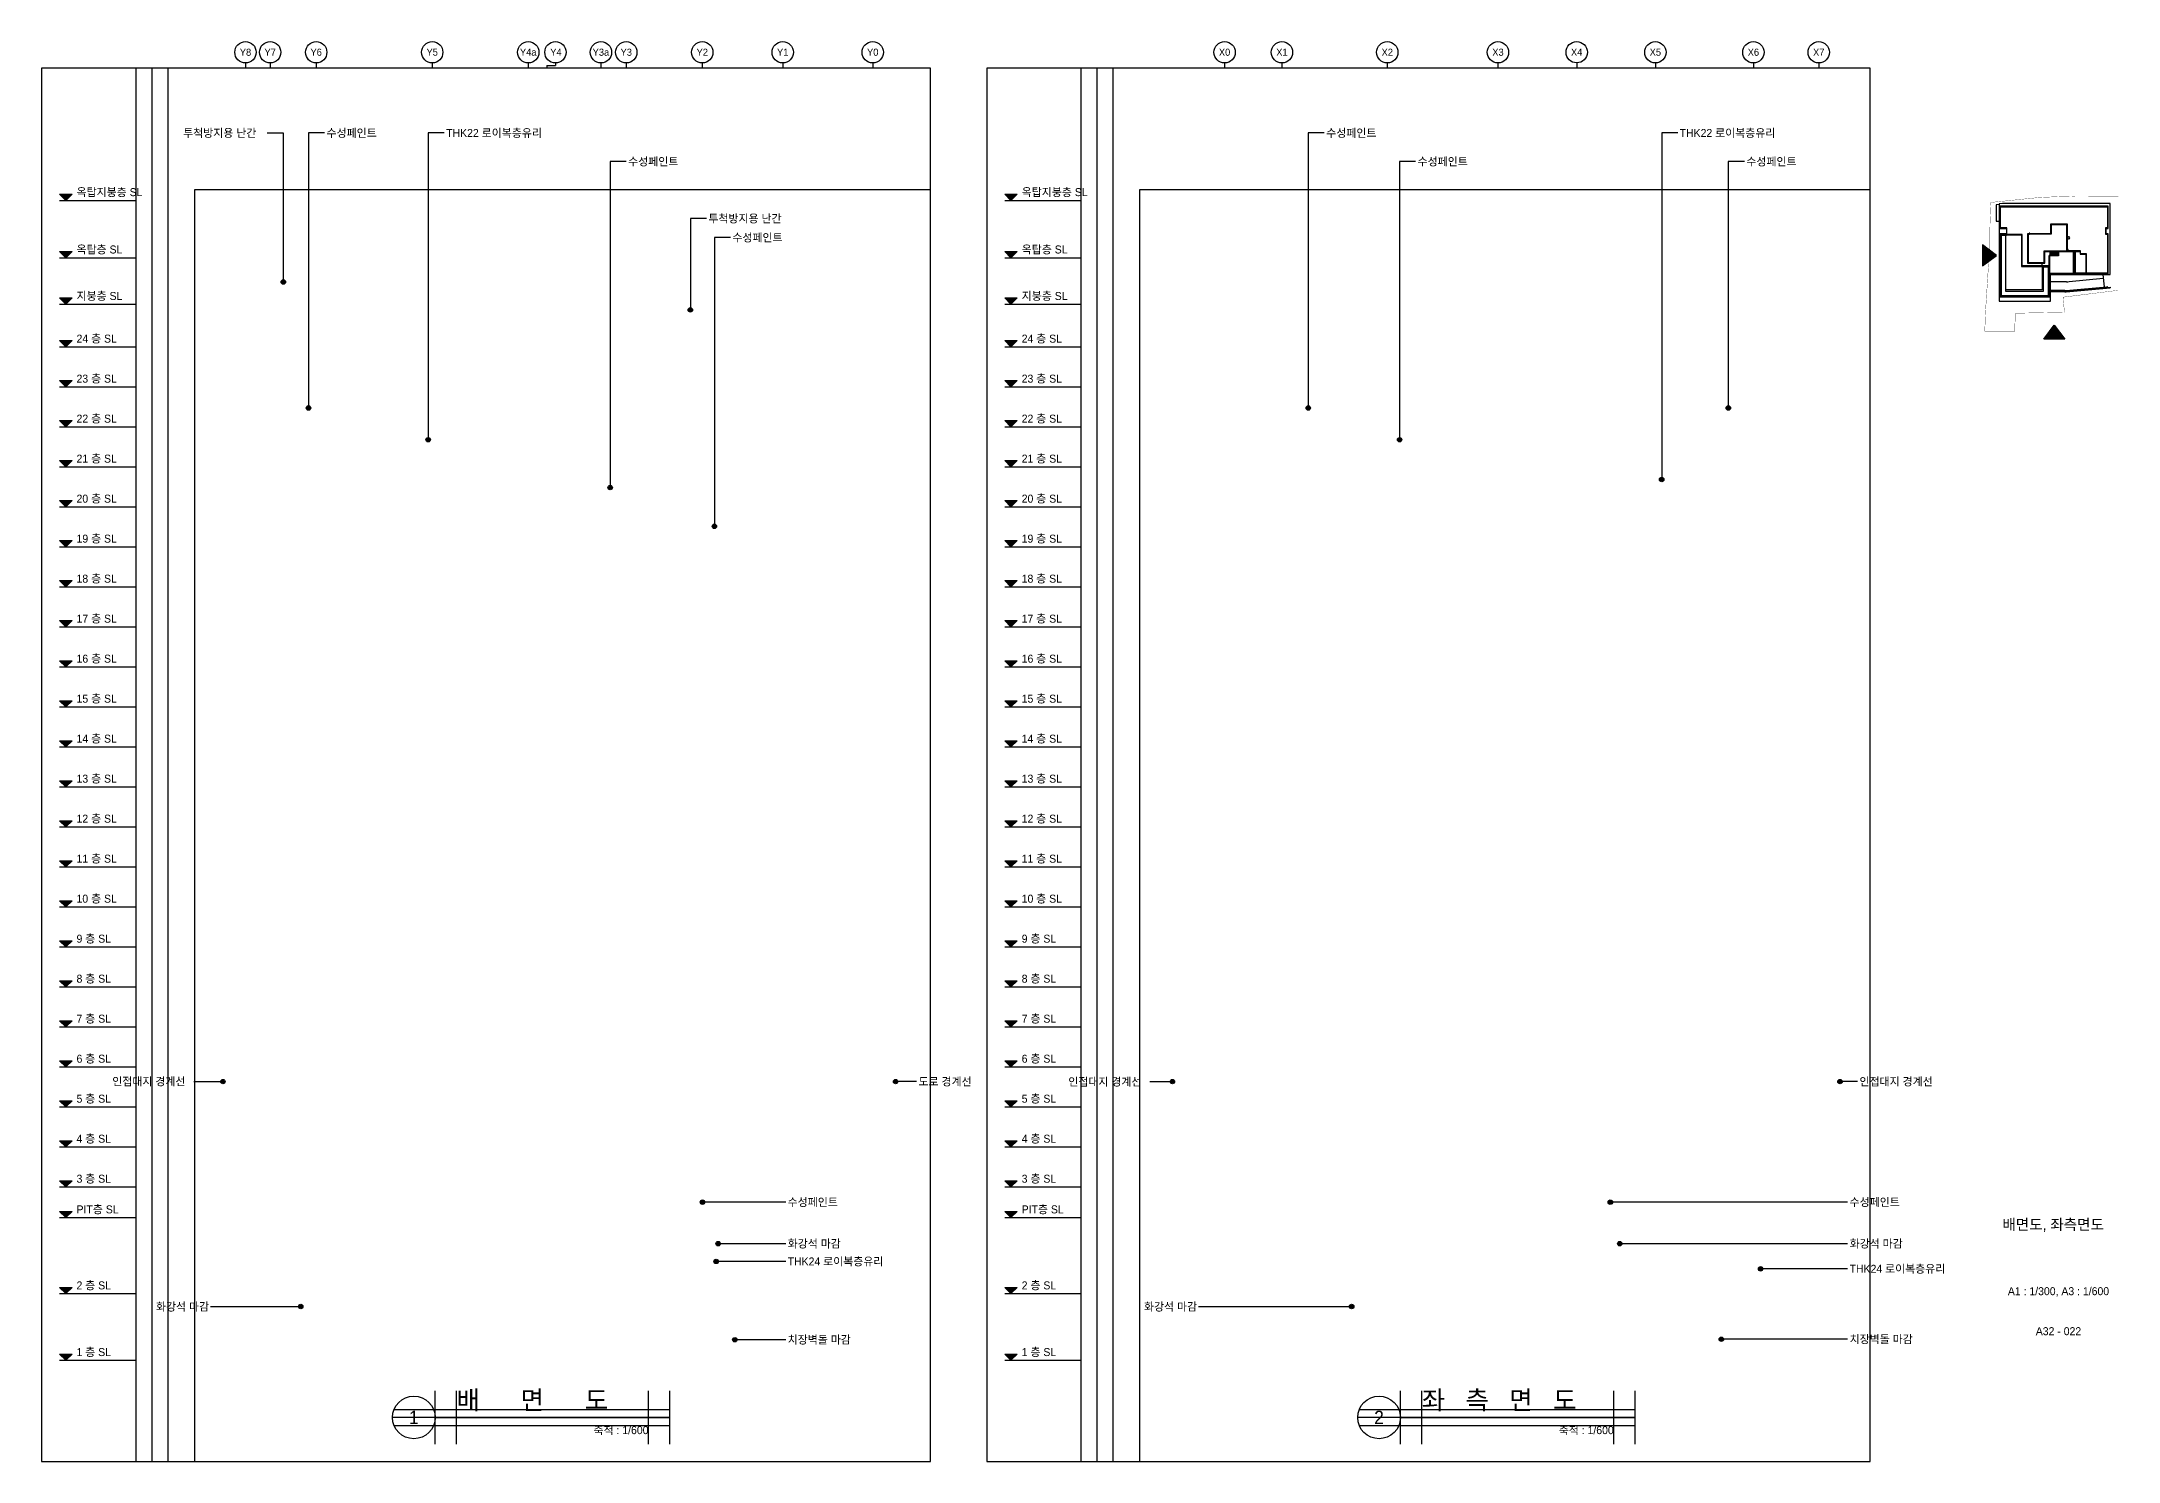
# Model space of a CAD drawing. Header units: millimetres. Extents: x 5150 to 329896, y 6131 to 112614.
# Drawn here: x 174168 to 329896, y 6131 to 112614 of the extents above; entities that cross this region are included whole.
import ezdxf
from ezdxf.enums import TextEntityAlignment as Align

# ---------------------------------------------------------------- set-up
doc = ezdxf.new("R2010")
doc.units = ezdxf.units.MM
doc.header["$LTSCALE"] = 200
doc.linetypes.add('HID', pattern=[2.3, 1.5, -0.8])
doc.linetypes.add('PHANTOM2', pattern=[1.25, 0.625, -0.125, 0.125, -0.125, 0.125, -0.125])
doc.layers.get('Defpoints').update_dxf_attribs({"color": 145})
for name, color, linetype in [('0-RefEdit0', 7, 'Continuous'), ('0-구역계', 1, 'Continuous'), ('4', 4, 'Continuous'), ('A-TEXT', 3, 'Continuous'), ('AA-AXIS-BUBL', 3, 'Continuous'), ('AA-BORD-TEXT', 3, 'Continuous'), ('AA-EL-PCN6', 6, 'Continuous'), ('AA-FFXM-KICH', 4, 'Continuous'), ('AA-FLXS-OTHR', 4, 'Continuous'), ('AA-FLXS-OTHR-H', 1, 'HID'), ('AA-MKXM', 7, 'Continuous'), ('AA-SSXM-STRS', 4, 'Continuous'), ('AA-WAXM-BROK', 3, 'Continuous'), ('AA-WAXM-CONC', 2, 'Continuous'), ('AA-XXXX-ELE', 4, 'Continuous'), ('AA-XXXX-FINL', 6, 'Continuous'), ('AA-XXXX-SYMB', 7, 'Continuous'), ('AA-XXXX-TEXT', 3, 'Continuous'), ('AS-WAXM-CONC', 2, 'Continuous'), ('연석', 4, 'Continuous'), ('점검사다리', 4, 'Continuous'), ('트렌치', 9, 'Continuous'), ('하부 평면', 6, 'Continuous')]:
    doc.layers.add(name, color=color, linetype=linetype)
doc.layers.add('AA-GUIDE-실명', color=125, linetype='Continuous', plot=False)
doc.layers.add('defpoint', color=30, linetype='Continuous', plot=False)
doc.styles.add('HAUD01', font='Dotum.ttf')

# ---------------------------------------------------------------- blocks, each defined once
blk = doc.blocks.new('A$C6F815CC7')
at = {"layer": 'AA-XXXX-SYMB'}
blk.add_hatch(color=256, dxfattribs=at).paths.add_polyline_path([(0, 469), (469, 0), (937, 469)])
blk.add_line((0, 0), (5715, 0), dxfattribs=at)
blk.add_lwpolyline([(469, 0), (0, 469), (937, 469)], close=True, dxfattribs=at)
blk = doc.blocks.new('A$C60453153')
for p in [(2858, 86687), (2858, 82387), (2858, 78900), (2858, 75700), (2858, 72700), (2858, 69700), (2858, 66700), (2858, 63700), (2858, 60700), (2858, 57700), (2858, 54700), (2858, 51700), (2858, 48700), (2858, 45700), (2858, 42700), (2858, 39700), (2858, 36700), (2858, 33700), (2858, 30700), (2858, 27700), (2858, 24700), (2858, 21700), (2858, 18700), (2858, 15700), (2858, 12700), (2858, 10400), (2858, 4700), (2858, -300)]:
    blk.add_blockref('A$C6F815CC7', p)
at = {"layer": 'A-TEXT', "style": 'HAUD01'}
for s, p in [('옥탑지붕층 SL', (4131, 86825)), ('옥탑층 SL', (4131, 82525)), ('지붕층 SL', (4131, 79039)), ('24 층 SL', (4131, 75839)), ('23 층 SL', (4131, 72839)), ('22 층 SL', (4131, 69839)), ('21 층 SL', (4131, 66839)), ('20 층 SL', (4131, 63839)), ('19 층 SL', (4131, 60839)), ('18 층 SL', (4131, 57839)), ('17 층 SL', (4131, 54839)), ('16 층 SL', (4131, 51839)), ('15 층 SL', (4131, 48839)), ('14 층 SL', (4131, 45839)), ('13 층 SL', (4131, 42839)), ('12 층 SL', (4131, 39839)), ('11 층 SL', (4131, 36839)), ('10 층 SL', (4131, 33839)), ('9 층 SL', (4131, 30839)), ('8 층 SL', (4131, 27839)), ('7 층 SL', (4131, 24839)), ('6 층 SL', (4131, 21839)), ('5 층 SL', (4131, 18839)), ('4 층 SL', (4131, 15839)), ('3 층 SL', (4131, 12839)), ('PIT층 SL', (4131, 10539)), ('2 층 SL', (4131, 4839)), ('1 층 SL', (4131, -161))]:
    blk.add_text(s, height=600, dxfattribs=at).set_placement(p, align=Align.BOTTOM_LEFT)
blk = doc.blocks.new('A$C3F661512')
at = {"layer": 'defpoint'}
for p, q in [((44, 22), (0, 22)), ((22, 0), (22, 44))]:
    blk.add_line(p, q, dxfattribs=at)
blk.add_circle((22, 22), 22, dxfattribs=at)
blk = doc.blocks.new('A$C14A644CA')
at = {"layer": 'AA-FLXS-OTHR', "color": 1}
for p, q in [((150, 75), (0, 75)), ((75, 0), (75, 150))]:
    blk.add_line(p, q, dxfattribs=at)
at = {"layer": 'AA-FLXS-OTHR'}
blk.add_circle((75, 75), 50, dxfattribs=at)
at = {"layer": 'AA-GUIDE-실명', "style": 'HAUD01'}
blk.add_text('Ø100', height=20, dxfattribs=at).set_placement((75, 75), align=Align.MIDDLE_CENTER)
blk = doc.blocks.new('A$C45130A69')
at = {"layer": 'AA-FLXS-OTHR'}
for p, q in [((0, 250), (0, 0)), ((250, 250), (0, 250)), ((0, 250), (250, 0)), ((250, 250), (0, 0)), ((250, 0), (0, 0)), ((250, 250), (250, 0))]:
    blk.add_line(p, q, dxfattribs=at)
blk = doc.blocks.new('점검사다리평면(2)')
at = {"layer": '점검사다리', "color": 5, "linetype": 'HID'}
for points in [[(-450, 236), (-550, 236), (-550, 214), (-450, 214)], [(-450, -236), (-550, -236), (-550, -214), (-450, -214)]]:
    blk.add_lwpolyline(points, dxfattribs=at)
at = {"layer": '점검사다리', "color": 5}
for points in [[(-450, 252), (-450, 198, 0.4142136), (-435, 212), (-435, 238, 0.4142136)], [(-450, 214), (-316, 214, -0.3178895), (-316, 236), (-450, 236)], [(-289, 209, -0.3178895), (-311, 209), (-311, -209, -0.3178895), (-289, -209)], [(-450, -198), (-450, -252, 0.4142136), (-435, -238), (-435, -212, 0.4142136)], [(-450, -214), (-316, -214, 0.3178895), (-316, -236), (-450, -236)]]:
    blk.add_lwpolyline(points, format="xyb", close=True, dxfattribs=at)
at = {"layer": '점검사다리', "color": 3}
for points in [[(-19, 363), (19, 363), (19, 369), (-19, 369)], [(247, 274), (274, 247), (270, 243), (243, 270)], [(369, -19), (369, 19), (363, 19), (363, -19)], [(-19, -369), (19, -369), (19, -363), (-19, -363)], [(247, -274), (274, -247), (270, -243), (243, -270)]]:
    blk.add_lwpolyline(points, close=True, dxfattribs=at)
at = {"layer": '점검사다리', "color": 3, "linetype": 'Continuous'}
for centre, radius in [((-300, 225), 19.1), ((-300, 225), 17.6), ((-300, -225), 19.1), ((-300, -225), 17.6)]:
    blk.add_circle(centre, radius, dxfattribs=at)
at = {"layer": '점검사다리', "color": 8}
for radius, start, end in [(375, 219.780836, 140.219164), (369, 219.655029, 140.344971)]:
    blk.add_arc((0, 0), radius, start, end, dxfattribs=at)
blk = doc.blocks.new('*U7')
at = {"layer": '트렌치'}
for p, q in [((0, 150), (8205, 150)), ((0, -150), (0, 150)), ((0, 130), (8205, 130)), ((0, -130), (8205, -130)), ((0, -150), (8205, -150))]:
    blk.add_line(p, q, dxfattribs=at)
for points in [[(20, 43), (20, -43, -0.4125319), (3, -60), (3, -120), (498, -120), (498, -60, -0.4208844), (480, -42), (480, 42, -0.4208844), (498, 60), (498, 120), (3, 120), (3, 60, -0.4125319)], [(520, 43), (520, -43, -0.4125319), (503, -60), (503, -120), (998, -120), (998, -60, -0.4208844), (980, -42), (980, 42, -0.4208844), (998, 60), (998, 120), (503, 120), (503, 60, -0.4125319)], [(1020, 43), (1020, -43, -0.4125319), (1002, -60), (1002, -120), (1498, -120), (1498, -60, -0.4208844), (1480, -42), (1480, 42, -0.4208844), (1498, 60), (1498, 120), (1002, 120), (1002, 60, -0.4125319)], [(1520, 43), (1520, -43, -0.4125319), (1502, -60), (1502, -120), (1998, -120), (1998, -60, -0.4208844), (1980, -42), (1980, 42, -0.4208844), (1998, 60), (1998, 120), (1502, 120), (1502, 60, -0.4125319)], [(2020, 43), (2020, -43, -0.4125319), (2002, -60), (2002, -120), (2498, -120), (2498, -60, -0.4208844), (2480, -42), (2480, 42, -0.4208844), (2498, 60), (2498, 120), (2002, 120), (2002, 60, -0.4125319)], [(2520, 43), (2520, -43, -0.4125319), (2502, -60), (2502, -120), (2998, -120), (2998, -60, -0.4208844), (2980, -42), (2980, 42, -0.4208844), (2998, 60), (2998, 120), (2502, 120), (2502, 60, -0.4125319)], [(3020, 43), (3020, -43, -0.4125319), (3002, -60), (3002, -120), (3498, -120), (3498, -60, -0.4208844), (3480, -42), (3480, 42, -0.4208844), (3498, 60), (3498, 120), (3002, 120), (3002, 60, -0.4125319)], [(3520, 43), (3520, -43, -0.4125319), (3502, -60), (3502, -120), (3998, -120), (3998, -60, -0.4208844), (3980, -42), (3980, 42, -0.4208844), (3998, 60), (3998, 120), (3502, 120), (3502, 60, -0.4125319)], [(4020, 43), (4020, -43, -0.4125319), (4002, -60), (4002, -120), (4498, -120), (4498, -60, -0.4208844), (4480, -42), (4480, 42, -0.4208844), (4498, 60), (4498, 120), (4002, 120), (4002, 60, -0.4125319)], [(4520, 43), (4520, -43, -0.4125319), (4502, -60), (4502, -120), (4998, -120), (4998, -60, -0.4208844), (4980, -42), (4980, 42, -0.4208844), (4998, 60), (4998, 120), (4502, 120), (4502, 60, -0.4125319)], [(5020, 43), (5020, -43, -0.4125319), (5002, -60), (5002, -120), (5498, -120), (5498, -60, -0.4208844), (5480, -42), (5480, 42, -0.4208844), (5498, 60), (5498, 120), (5002, 120), (5002, 60, -0.4125319)], [(5520, 43), (5520, -43, -0.4125319), (5502, -60), (5502, -120), (5998, -120), (5998, -60, -0.4208844), (5980, -42), (5980, 42, -0.4208844), (5998, 60), (5998, 120), (5502, 120), (5502, 60, -0.4125319)], [(6020, 43), (6020, -43, -0.4125319), (6002, -60), (6002, -120), (6498, -120), (6498, -60, -0.4208844), (6480, -42), (6480, 42, -0.4208844), (6498, 60), (6498, 120), (6002, 120), (6002, 60, -0.4125319)], [(6520, 43), (6520, -43, -0.4125319), (6502, -60), (6502, -120), (6998, -120), (6998, -60, -0.4208844), (6980, -42), (6980, 42, -0.4208844), (6998, 60), (6998, 120), (6502, 120), (6502, 60, -0.4125319)], [(7020, 43), (7020, -43, -0.4125319), (7002, -60), (7002, -120), (7498, -120), (7498, -60, -0.4208844), (7480, -42), (7480, 42, -0.4208844), (7498, 60), (7498, 120), (7002, 120), (7002, 60, -0.4125319)], [(7520, 43), (7520, -43, -0.4125319), (7502, -60), (7502, -120), (7998, -120), (7998, -60, -0.4208844), (7980, -42), (7980, 42, -0.4208844), (7998, 60), (7998, 120), (7502, 120), (7502, 60, -0.4125319)]]:
    blk.add_lwpolyline(points, format="xyb", close=True, dxfattribs=at)
blk = doc.blocks.new('*U8')
at = {"layer": '트렌치'}
for p, q in [((0, 150), (8205, 150)), ((0, -150), (0, 150)), ((0, 130), (8205, 130)), ((0, -130), (8205, -130)), ((0, -150), (8205, -150))]:
    blk.add_line(p, q, dxfattribs=at)
for points in [[(20, 43), (20, -43, -0.4125319), (3, -60), (3, -120), (498, -120), (498, -60, -0.4208844), (480, -42), (480, 42, -0.4208844), (498, 60), (498, 120), (3, 120), (3, 60, -0.4125319)], [(520, 43), (520, -43, -0.4125319), (503, -60), (503, -120), (998, -120), (998, -60, -0.4208844), (980, -42), (980, 42, -0.4208844), (998, 60), (998, 120), (503, 120), (503, 60, -0.4125319)], [(1020, 43), (1020, -43, -0.4125319), (1002, -60), (1002, -120), (1498, -120), (1498, -60, -0.4208844), (1480, -42), (1480, 42, -0.4208844), (1498, 60), (1498, 120), (1002, 120), (1002, 60, -0.4125319)], [(1520, 43), (1520, -43, -0.4125319), (1502, -60), (1502, -120), (1998, -120), (1998, -60, -0.4208844), (1980, -42), (1980, 42, -0.4208844), (1998, 60), (1998, 120), (1502, 120), (1502, 60, -0.4125319)], [(2020, 43), (2020, -43, -0.4125319), (2002, -60), (2002, -120), (2498, -120), (2498, -60, -0.4208844), (2480, -42), (2480, 42, -0.4208844), (2498, 60), (2498, 120), (2002, 120), (2002, 60, -0.4125319)], [(2520, 43), (2520, -43, -0.4125319), (2502, -60), (2502, -120), (2998, -120), (2998, -60, -0.4208844), (2980, -42), (2980, 42, -0.4208844), (2998, 60), (2998, 120), (2502, 120), (2502, 60, -0.4125319)], [(3020, 43), (3020, -43, -0.4125319), (3002, -60), (3002, -120), (3498, -120), (3498, -60, -0.4208844), (3480, -42), (3480, 42, -0.4208844), (3498, 60), (3498, 120), (3002, 120), (3002, 60, -0.4125319)], [(3520, 43), (3520, -43, -0.4125319), (3502, -60), (3502, -120), (3998, -120), (3998, -60, -0.4208844), (3980, -42), (3980, 42, -0.4208844), (3998, 60), (3998, 120), (3502, 120), (3502, 60, -0.4125319)], [(4020, 43), (4020, -43, -0.4125319), (4002, -60), (4002, -120), (4498, -120), (4498, -60, -0.4208844), (4480, -42), (4480, 42, -0.4208844), (4498, 60), (4498, 120), (4002, 120), (4002, 60, -0.4125319)], [(4520, 43), (4520, -43, -0.4125319), (4502, -60), (4502, -120), (4998, -120), (4998, -60, -0.4208844), (4980, -42), (4980, 42, -0.4208844), (4998, 60), (4998, 120), (4502, 120), (4502, 60, -0.4125319)], [(5020, 43), (5020, -43, -0.4125319), (5002, -60), (5002, -120), (5498, -120), (5498, -60, -0.4208844), (5480, -42), (5480, 42, -0.4208844), (5498, 60), (5498, 120), (5002, 120), (5002, 60, -0.4125319)], [(5520, 43), (5520, -43, -0.4125319), (5502, -60), (5502, -120), (5998, -120), (5998, -60, -0.4208844), (5980, -42), (5980, 42, -0.4208844), (5998, 60), (5998, 120), (5502, 120), (5502, 60, -0.4125319)], [(6020, 43), (6020, -43, -0.4125319), (6002, -60), (6002, -120), (6498, -120), (6498, -60, -0.4208844), (6480, -42), (6480, 42, -0.4208844), (6498, 60), (6498, 120), (6002, 120), (6002, 60, -0.4125319)], [(6520, 43), (6520, -43, -0.4125319), (6502, -60), (6502, -120), (6998, -120), (6998, -60, -0.4208844), (6980, -42), (6980, 42, -0.4208844), (6998, 60), (6998, 120), (6502, 120), (6502, 60, -0.4125319)], [(7020, 43), (7020, -43, -0.4125319), (7002, -60), (7002, -120), (7498, -120), (7498, -60, -0.4208844), (7480, -42), (7480, 42, -0.4208844), (7498, 60), (7498, 120), (7002, 120), (7002, 60, -0.4125319)], [(7520, 43), (7520, -43, -0.4125319), (7502, -60), (7502, -120), (7998, -120), (7998, -60, -0.4208844), (7980, -42), (7980, 42, -0.4208844), (7998, 60), (7998, 120), (7502, 120), (7502, 60, -0.4125319)]]:
    blk.add_lwpolyline(points, format="xyb", close=True, dxfattribs=at)
blk = doc.blocks.new('A$C4F1B120F')
for p, q in [((9212, 5580), (7393, 5580)), ((9486, 5593), (13345, 5964))]:
    blk.add_line(p, q)
blk.add_arc((9212, 8445), 2865, 270, 275.48634)
at = {"layer": '4'}
blk.add_line((13304, 6394), (13438, 4993), dxfattribs=at)
at = {"layer": 'AA-WAXM-CONC'}
blk.add_lwpolyline([(12977, 7266), (13577, 7266), (13577, 7056), (12977, 7056)], close=True, dxfattribs=at)
at = {"layer": 'AA-XXXX-FINL'}
for p, q in [((9379, 6713), (12977, 7059)), ((7592, 6705), (7393, 6705)), ((7592, 6645), (7393, 6645)), ((9212, 6705), (8192, 6705)), ((9212, 6645), (8192, 6645)), ((9174, 4493), (14114, 4968)), ((9179, 4433), (14114, 4907)), ((9002, 4485), (7393, 4485)), ((9002, 4425), (7393, 4425))]:
    blk.add_line(p, q, dxfattribs=at)
for centre, radius, start, end in [((9212, 8445), 1740, 270.01107, 275.49736), ((9212, 8445), 1800, 270, 275.48634), ((9002, 6285), 1800, 270, 275.48634), ((9002, 6285), 1860, 270, 275.48634)]:
    blk.add_arc(centre, radius, start, end, dxfattribs=at)
at = {"layer": 'defpoint'}
for p, q in [((9212, 8445), (9212, 6645)), ((9384, 6653), (9212, 8445))]:
    blk.add_line(p, q, dxfattribs=at)
at = {"layer": 'AS-WAXM-CONC', "xscale": 0.2999999999992796, "yscale": 0.2999999999992796, "zscale": 0.2999999999992796}
blk.add_blockref('A$C3F661512', (9206, 8438), dxfattribs=at)
blk.add_wipeout([(7393, 6394), (14114, 6394), (14114, 14376), (2018, 14376), (1636, 14339), (1636, 3390), (7393, 3390)]).dxf.layer = '0-RefEdit0'
at = {"layer": '0-구역계', "color": 10, "linetype": 'PHANTOM2', "ltscale": 10, "const_width": 30, "flags": 128}
blk.add_lwpolyline([(15032, 15163), (15032, 15163), (15032, 4614), (8819, 3841), (8973, 2136), (3446, 2037), (3377, 14), (15, 31), (81, 1978), (419, 7278), (582, 9416), (596, 11974), (690, 14497), (6152, 15055), (8297, 15148), (9881, 15189), (15032, 15163)], dxfattribs=at)
at = {"layer": 'AA-EL-PCN6'}
for p, q in [((6482, 7356), (6482, 7296)), ((10067, 8991), (10067, 6394)), ((10090, 8991), (10090, 6492)), ((10105, 8991), (10105, 6507)), ((10127, 8991), (10127, 6529)), ((11386, 6492), (10090, 6492)), ((11386, 6507), (10105, 6507)), ((11386, 6529), (10127, 6529))]:
    blk.add_line(p, q, dxfattribs=at)
for points in [[(2444, 10776), (2444, 10971), (1711, 10971), (1711, 3867), (7318, 3867), (7318, 7356), (6482, 7356)], [(2444, 10866), (1768, 10866), (1771, 3927), (7258, 3927), (7258, 7296), (6482, 7296)], [(2444, 10776), (1858, 10776), (1861, 4017), (7168, 4017), (7168, 7206), (6632, 7206)], [(2356, 10776), (2356, 4512), (6632, 4512), (6632, 7296)], [(6482, 7296), (6482, 4662), (2356, 4662)]]:
    blk.add_lwpolyline(points, dxfattribs=at)
at = {"layer": 'AA-FFXM-KICH'}
for p, q in [((7318, 6529), (10067, 6529)), ((10067, 6507), (7318, 6507)), ((10067, 6492), (7318, 6492)), ((7318, 6394), (10067, 6394))]:
    blk.add_line(p, q, dxfattribs=at)
at = {"layer": 'AA-FLXS-OTHR'}
for p, q in [((9392, 9201), (9317, 9201)), ((9317, 9126), (9317, 9201)), ((9392, 9201), (9317, 9126)), ((9392, 9126), (9317, 9201)), ((9392, 9126), (9317, 9126)), ((9392, 9126), (9392, 9201))]:
    blk.add_line(p, q, dxfattribs=at)
blk.add_circle((9332, 9163), 15, dxfattribs=at)
at = {"layer": 'AA-FLXS-OTHR-H'}
for p, q in [((5012, 10986), (5012, 10896)), ((5042, 10986), (5042, 10896)), ((9332, 9178), (9242, 9178)), ((9332, 9148), (9242, 9148))]:
    blk.add_line(p, q, dxfattribs=at)
at = {"layer": 'AA-SSXM-STRS'}
for p, q in [((7318, 8991), (7318, 8541)), ((7408, 8991), (7408, 8541)), ((7498, 8991), (7498, 8541)), ((7588, 8991), (7588, 8541)), ((7678, 8991), (7678, 8541)), ((7768, 8991), (7768, 8541)), ((7858, 8991), (7858, 8541)), ((7948, 8991), (7948, 8541)), ((8038, 8991), (8038, 8541)), ((8128, 8991), (8128, 8541)), ((8218, 8991), (8218, 8541)), ((8308, 8991), (8308, 8541))]:
    blk.add_line(p, q, dxfattribs=at)
at = {"layer": 'AA-WAXM-BROK'}
for points in [[(4814, 7671), (6752, 7671), (6752, 8991), (9317, 8991), (9317, 12051), (7405, 12051), (7405, 10971), (4814, 10971)], [(4874, 7731), (6692, 7731), (6692, 9051), (9257, 9051), (9257, 11991), (7465, 11991), (7465, 10911), (4874, 10911)]]:
    blk.add_lwpolyline(points, close=True, dxfattribs=at)
at = {"layer": 'AA-WAXM-CONC'}
blk.add_line((8222, 8991), (9317, 8991), dxfattribs=at)
at = {"layer": 'AA-XXXX-ELE'}
for p, q in [((1636, 14264), (1277, 14229)), ((1277, 14229), (1277, 12375)), ((1277, 12375), (1636, 12375))]:
    blk.add_line(p, q, dxfattribs=at)
at = {"layer": 'AA-XXXX-FINL'}
for p, q in [((7258, 7356), (7258, 8541)), ((8308, 8541), (7258, 8541)), ((8308, 8481), (7318, 8481)), ((7318, 7356), (7318, 8481)), ((8308, 8541), (8308, 8481)), ((14114, 4968), (14114, 4907))]:
    blk.add_line(p, q, dxfattribs=at)
at = {"layer": '연석'}
for p, q in [((9165, 4583), (13737, 5022)), ((9002, 4575), (7393, 4575))]:
    blk.add_line(p, q, dxfattribs=at)
for centre, radius, start, end in [((13746, 4932), 90, 5.48475, 95.91323), ((9002, 6285), 1710, 270, 275.48634)]:
    blk.add_arc(centre, radius, start, end, dxfattribs=at)
at = {"layer": '하부 평면'}
for points in [[(10067, 6394), (14114, 6394), (14114, 14376), (2018, 14376), (1636, 14339), (1636, 3390), (7393, 3390), (7393, 6394)], [(9317, 8991), (10726, 8991), (10726, 8661), (11386, 8661), (11386, 6469), (13889, 6469), (13889, 10971), (13652, 10971), (13652, 11571), (13889, 11571), (13889, 14074), (1711, 14074), (1711, 11571), (2444, 11571), (2444, 10836), (4154, 10836), (4154, 7296), (6482, 7296), (6482, 7671)], [(6422, 7671), (6422, 7356), (4214, 7356), (4214, 10896), (2504, 10896), (2504, 11631), (1771, 11631), (1771, 14014), (13829, 14014), (13829, 11631), (13592, 11631), (13592, 10911), (13829, 10911), (13829, 6529), (11446, 6529), (11446, 8721), (10786, 8721), (10786, 9051), (9317, 9051)]]:
    blk.add_lwpolyline(points, dxfattribs=at)
blk.add_lwpolyline([(7393, 6394), (14114, 6394), (14114, 14376), (2018, 14376), (1636, 14339), (1636, 3390), (7393, 3390)], close=True, dxfattribs=at)
at = {"layer": '점검사다리', "linetype": 'Continuous', "xscale": 0.2999999999992796, "yscale": 0.2999999999992796, "zscale": 0.2999999999992796}
blk.add_blockref('점검사다리평면(2)', (9452, 10522), dxfattribs=at)
at = {"layer": '트렌치', "xscale": 0.2999999999992796, "yscale": 0.2999999999992796, "zscale": 0.2999999999992796, "rotation": 90}
for name, p in [('*U8', (10022, 6529)), ('*U7', (10172, 6529))]:
    blk.add_blockref(name, p, dxfattribs=at)
at = {"layer": '하부 평면', "xscale": 0.2999999999992796, "yscale": 0.2999999999992796, "zscale": 0.2999999999992796}
for name, p in [('A$C45130A69', (4990, 10971)), ('A$C14A644CA', (5005, 10963)), ('A$C14A644CA', (5005, 10873)), ('A$C14A644CA', (9220, 9141))]:
    blk.add_blockref(name, p, dxfattribs=at)
at = {"layer": 'AA-GUIDE-실명', "style": 'HAUD01'}
blk.add_text('Ø100', height=6, rotation=180, dxfattribs=at).set_placement((9332, 9163), align=Align.MIDDLE_CENTER)
blk = doc.blocks.new('A$Ca3cdefef')
h = blk.add_hatch(color=5)
h.dxf.hatch_style = 1
h.paths.add_polyline_path([(-160, 1306), (156, 1306), (-2, 1094)])
blk.add_lwpolyline([(-160, 1306), (156, 1306), (-2, 1094), (-2, 1094), (-2, 1094), (-160, 1306)])

msp = doc.modelspace()

# ---------------------------------------------------------------- hatches: boundary and pattern name
at = {"layer": 'AA-MKXM'}
h = msp.add_hatch(color=256, dxfattribs=at)
h.dxf.hatch_style = 1
edge = h.paths.add_edge_path()
edge.add_arc((192296, 94582), 166, 0, 360)
h = msp.add_hatch(color=256, dxfattribs=at)
h.dxf.hatch_style = 1
edge = h.paths.add_edge_path()
edge.add_arc((222816, 92488), 166, 0, 360)
h = msp.add_hatch(color=256, dxfattribs=at)
h.dxf.hatch_style = 1
edge = h.paths.add_edge_path()
edge.add_arc((194186, 85131), 166, 0, 360)
h = msp.add_hatch(color=256, dxfattribs=at)
h.dxf.hatch_style = 1
edge = h.paths.add_edge_path()
edge.add_arc((269148, 85131), 166, 0, 360)
h = msp.add_hatch(color=256, dxfattribs=at)
h.dxf.hatch_style = 1
edge = h.paths.add_edge_path()
edge.add_arc((300644, 85131), 166, 0, 360)
h = msp.add_hatch(color=256, dxfattribs=at)
h.dxf.hatch_style = 1
edge = h.paths.add_edge_path()
edge.add_arc((203158, 82751), 166, 0, 360)
h = msp.add_hatch(color=256, dxfattribs=at)
h.dxf.hatch_style = 1
edge = h.paths.add_edge_path()
edge.add_arc((275997, 82751), 166, 0, 360)
h = msp.add_hatch(color=256, dxfattribs=at)
h.dxf.hatch_style = 1
edge = h.paths.add_edge_path()
edge.add_arc((295646, 79770), 166, 0, 360)
h = msp.add_hatch(color=256, dxfattribs=at)
h.dxf.hatch_style = 1
edge = h.paths.add_edge_path()
edge.add_arc((216803, 79165), 166, 0, 360)
h = msp.add_hatch(color=256, dxfattribs=at)
h.dxf.hatch_style = 1
edge = h.paths.add_edge_path()
edge.add_arc((224618, 76256), 166, 0, 360)
h = msp.add_hatch(color=256, dxfattribs=at)
h.dxf.hatch_style = 1
edge = h.paths.add_edge_path()
edge.add_arc((187769, 34618), 166, 0, 360)
h = msp.add_hatch(color=256, dxfattribs=at)
h.dxf.hatch_style = 1
edge = h.paths.add_edge_path()
edge.add_arc((238207, 34618), 166, 0, 360)
h = msp.add_hatch(color=256, dxfattribs=at)
h.dxf.hatch_style = 1
edge = h.paths.add_edge_path()
edge.add_arc((258964, 34618), 166, 0, 360)
h = msp.add_hatch(color=256, dxfattribs=at)
h.dxf.hatch_style = 1
edge = h.paths.add_edge_path()
edge.add_arc((309020, 34618), 166, 0, 360)
h = msp.add_hatch(color=256, dxfattribs=at)
h.dxf.hatch_style = 1
edge = h.paths.add_edge_path()
edge.add_arc((223727, 25579), 166, 0, 360)
h = msp.add_hatch(color=256, dxfattribs=at)
h.dxf.hatch_style = 1
edge = h.paths.add_edge_path()
edge.add_arc((291795, 25579), 166, 0, 360)
h = msp.add_hatch(color=256, dxfattribs=at)
h.dxf.hatch_style = 1
edge = h.paths.add_edge_path()
edge.add_arc((224900, 22461), 166, 0, 360)
h = msp.add_hatch(color=256, dxfattribs=at)
h.dxf.hatch_style = 1
edge = h.paths.add_edge_path()
edge.add_arc((292502, 22461), 166, 0, 360)
h = msp.add_hatch(color=256, dxfattribs=at)
h.dxf.hatch_style = 1
edge = h.paths.add_edge_path()
edge.add_arc((224753, 21131), 166, 0, 360)
h = msp.add_hatch(color=256, dxfattribs=at)
h.dxf.hatch_style = 1
edge = h.paths.add_edge_path()
edge.add_arc((303064, 20579), 166, 0, 360)
h = msp.add_hatch(color=256, dxfattribs=at)
h.dxf.hatch_style = 1
edge = h.paths.add_edge_path()
edge.add_arc((193603, 17755), 166, 0, 360)
h = msp.add_hatch(color=256, dxfattribs=at)
h.dxf.hatch_style = 1
edge = h.paths.add_edge_path()
edge.add_arc((272399, 17755), 166, 0, 360)
h = msp.add_hatch(color=256, dxfattribs=at)
h.dxf.hatch_style = 1
edge = h.paths.add_edge_path()
edge.add_arc((226153, 15261), 166, 0, 360)
h = msp.add_hatch(color=256, dxfattribs=at)
h.dxf.hatch_style = 1
edge = h.paths.add_edge_path()
edge.add_arc((300122, 15296), 166, 0, 360)

# ---------------------------------------------------------------- linework, layer by layer
at = {"layer": 'AA-AXIS-BUBL'}
for p, q in [((189461, 111013), (189461, 110613)), ((191311, 111013), (191311, 110613)), ((194761, 111013), (194761, 110613)), ((203461, 111013), (203461, 110613)), ((210661, 111013), (210661, 110613)), ((212061, 110813), (212061, 110613)), ((212061, 110813), (212704, 110813)), ((212704, 111013), (212704, 110813)), ((216111, 111013), (216111, 110613)), ((218011, 111013), (218011, 110613)), ((223711, 111013), (223711, 110613)), ((229741, 111013), (229741, 110613)), ((236491, 111013), (236491, 110613)), ((262873, 111013), (262873, 110613)), ((267173, 111013), (267173, 110613)), ((275073, 111013), (275073, 110613)), ((283373, 111013), (283373, 110613)), ((289273, 111014), (289273, 110614)), ((295173, 111013), (295173, 110613)), ((302523, 111013), (302523, 110613)), ((307423, 111013), (307423, 110613))]:
    msp.add_line(p, q, dxfattribs=at)
for centre in [(189461, 111813), (191311, 111813), (194761, 111813), (203461, 111813), (210661, 111813), (212704, 111813), (216111, 111813), (218011, 111813), (223711, 111813), (229741, 111813), (236491, 111813), (262873, 111813), (267173, 111813), (275073, 111813), (283373, 111813), (289273, 111814), (295173, 111813), (302523, 111813), (307423, 111813)]:
    msp.add_circle(centre, 800, dxfattribs=at)
at = {"layer": 'AA-MKXM'}
for p, q in [((192296, 105756), (192296, 94582)), ((194186, 105756), (194186, 85131)), ((203158, 105756), (203158, 82751)), ((269148, 105756), (269148, 85131)), ((295646, 105756), (295646, 79770)), ((216803, 103613), (216803, 79165)), ((275997, 103613), (275997, 82751)), ((300644, 103613), (300644, 85131)), ((222816, 99338), (222816, 92488)), ((224618, 97911), (224618, 76256)), ((185584, 34618), (187769, 34618, 0)), ((239773, 34618), (238207, 34618, 0)), ((257263, 34618, 0), (258964, 34618, 0)), ((310328, 34618, 0), (309020, 34618, 0)), ((229964, 25579), (223727, 25579)), ((309587, 25579, 0), (291795, 25579, 0)), ((229964, 22461), (224900, 22461)), ((309587, 22461, 0), (292502, 22461, 0)), ((229964, 21131), (224753, 21131)), ((309587, 20579, 0), (303064, 20579, 0)), ((186842, 17755), (193603, 17755, 0)), ((260922, 17755), (272399, 17755, 0)), ((229964, 15261), (226153, 15261)), ((309587, 15296, 0), (300122, 15296, 0))]:
    msp.add_line(p, q, dxfattribs=at)
at = {"layer": 'AA-MKXM', "color": 3}
for p, q in [((203679, 9433), (221279, 9433)), ((276052, 9433), (293652, 9433))]:
    msp.add_line(p, q, dxfattribs=at)
at = {"layer": 'AA-MKXM'}
for centre in [(192296, 94582), (222816, 92488), (194186, 85131), (269148, 85131), (300644, 85131), (203158, 82751), (275997, 82751), (295646, 79770), (216803, 79165), (224618, 76256), (187769, 34618, 0), (238207, 34618, 0), (258964, 34618, 0), (309020, 34618, 0), (223727, 25579), (291795, 25579, 0), (224900, 22461), (292502, 22461, 0), (224753, 21131), (303064, 20579, 0), (193603, 17755, 0), (272399, 17755, 0), (226153, 15261), (300122, 15296, 0)]:
    msp.add_circle(centre, 166, dxfattribs=at)
at = {"layer": 'AA-MKXM', "color": 3}
for centre in [(202079, 9433), (274452, 9433)]:
    msp.add_circle(centre, 1600, dxfattribs=at)
at = {"layer": 'AA-XXXX-SYMB'}
for p, q in [((191096, 105756), (192296, 105756)), ((195386, 105756), (194186, 105756)), ((204358, 105756), (203158, 105756)), ((270348, 105756), (269148, 105756)), ((296846, 105756), (295646, 105756)), ((218003, 103613), (216803, 103613)), ((277197, 103613), (275997, 103613)), ((301844, 103613), (300644, 103613)), ((224016, 99338), (222816, 99338)), ((225818, 97911), (224618, 97911))]:
    msp.add_line(p, q, dxfattribs=at)
at = {"layer": 'Defpoints'}
for p, q in [((203679, 7433), (203679, 11433)), ((205279, 7433), (205279, 11433)), ((219679, 7433), (219679, 11433)), ((221279, 7433), (221279, 11433)), ((276052, 7433), (276052, 11433)), ((277652, 7433), (277652, 11433)), ((292052, 7433), (292052, 11433)), ((293652, 7433), (293652, 11433)), ((221279, 9433), (200479, 9433)), ((200596, 10033), (221279, 10033)), ((293652, 9433), (272852, 9433)), ((272969, 10033), (293652, 10033)), ((200596, 8833), (221279, 8833)), ((272969, 8833), (293652, 8833))]:
    msp.add_line(p, q, dxfattribs=at)
for points in [[(240832, 110613), (174168, 110613), (174168, 6131), (240832, 6131)], [(240832, 110613), (181233, 110613), (181233, 6131), (240832, 6131)], [(240832, 110613), (182433, 110613), (182433, 6131), (240832, 6131)], [(240832, 110613), (183633, 110613), (183633, 6131), (240832, 6131)], [(311277, 110613), (245037, 110613), (245037, 6131), (311277, 6131)], [(311277, 110613), (252102, 110613), (252102, 6131), (311277, 6131)], [(311277, 110613), (253302, 110613), (253302, 6131), (311277, 6131)], [(311277, 110613), (254502, 110613), (254502, 6131), (311277, 6131)], [(240832, 101490), (185633, 101490), (185633, 6131), (240832, 6131)], [(311277, 101490), (256502, 101490), (256502, 6131), (311277, 6131)]]:
    msp.add_lwpolyline(points, close=True, dxfattribs=at)

# ---------------------------------------------------------------- block references
for p in [(172661, 14015), (243529, 14015)]:
    msp.add_blockref('A$C60453153', p)
at = {"layer": 'AA-MKXM', "xscale": 0.6666666666666666, "yscale": 0.6666666666666666, "zscale": 0.6666666666666666}
msp.add_blockref('A$C4F1B120F', (319865, 90883), dxfattribs=at)

# ---------------------------------------------------------------- texts
at = {"layer": 'AA-BORD-TEXT', "style": 'HAUD01'}
for s, height, p in [('배면도, 좌측면도', 800, (325000, 23900)), ('A1 : 1/300, A3 : 1/600', 600, (325400, 18900)), ('A32 - 022', 600, (325400, 15900))]:
    msp.add_text(s, height=height, dxfattribs=at).set_placement(p, align=Align.MIDDLE_CENTER)
at = {"layer": 'AA-MKXM', "style": 'HAUD01'}
for s, p in [('배      면      도', (205279, 10033)), ('좌   측   면   도', (277652, 10033))]:
    msp.add_text(s, height=1400, dxfattribs=at).set_placement(p)
for s, p in [('1', (202079, 9433)), ('2', (274452, 9433))]:
    msp.add_text(s, height=1000, dxfattribs=at).set_placement(p, align=Align.MIDDLE_CENTER)
at = {"layer": 'AA-MKXM', "char_height": 600, "attachment_point": 9, "style": 'HAUD01'}
for insert in [(219679, 8113), (292052, 8113)]:
    msp.add_mtext('축척 : 1/600', dxfattribs=dict(at, insert=insert))
at = {"layer": 'AA-XXXX-TEXT', "style": 'HAUD01'}
for s, p in [('Y8', (189461, 111813)), ('Y7', (191311, 111813)), ('Y6', (194761, 111813)), ('Y5', (203461, 111813)), ('Y4a', (210661, 111813)), ('Y4', (212736, 111813)), ('Y3a', (216111, 111813)), ('Y3', (218011, 111813)), ('Y2', (223711, 111813)), ('Y1', (229741, 111813)), ('Y0', (236491, 111813)), ('X0', (262873, 111813)), ('X1', (267173, 111813)), ('X2', (275073, 111813)), ('X3', (283373, 111813)), ('X4', (289273, 111814)), ('X5', (295173, 111813)), ('X6', (302523, 111813)), ('X7', (307423, 111813))]:
    msp.add_text(s, height=533.3, dxfattribs=at).set_placement(p, align=Align.MIDDLE)
at = {"layer": 'AA-XXXX-TEXT', "color": 2, "style": 'HAUD01'}
for p in [(184785, 105756), (224168, 99338)]:
    msp.add_text('투척방지용 난간', height=600, dxfattribs=at).set_placement(p, align=Align.MIDDLE_LEFT)
at = {"layer": 'AA-XXXX-TEXT', "color": 1, "style": 'HAUD01'}
for s, p in [('수성페인트', (195536, 105756)), ('THK22 로이복층유리', (204508, 105756)), ('수성페인트', (270498, 105756)), ('THK22 로이복층유리', (296996, 105756)), ('수성페인트', (218153, 103613)), ('수성페인트', (277347, 103613)), ('수성페인트', (301994, 103613)), ('수성페인트', (225968, 97911)), ('인접대지 경계선', (179470, 34629)), ('도로 경계선', (239923, 34618)), ('인접대지 경계선', (251155, 34605, 0)), ('인접대지 경계선', (310478, 34618, 0)), ('수성페인트', (230114, 25579)), ('수성페인트', (309737, 25579, 0)), ('화강석 마감', (230114, 22461)), ('화강석 마감', (309737, 22461, 0)), ('THK24 로이복층유리', (230114, 21131)), ('THK24 로이복층유리', (309737, 20579, 0)), ('치장벽돌 마감', (230114, 15261)), ('치장벽돌 마감', (309737, 15296, 0))]:
    msp.add_text(s, height=600, dxfattribs=at).set_placement(p, align=Align.MIDDLE_LEFT)
for p in [(186732, 17733), (260812, 17733)]:
    msp.add_text('화강석 마감', height=600, dxfattribs=at).set_placement(p, align=Align.MIDDLE_RIGHT)

# ---------------------------------------------------------------- next in the draw order: block references
at = {"layer": 'AA-MKXM', "yscale": 5, "zscale": 5}
for p, xscale, rotation in [((326225, 96569), -5, 90), ((325074, 96813), 5, 180)]:
    msp.add_blockref('A$Ca3cdefef', p, dxfattribs=dict(at, xscale=xscale, rotation=rotation))

# ---------------------------------------------------------------- next in the draw order: texts
at = {"layer": 'AA-MKXM', "color": 255, "style": 'HAUD01'}
for s, p in [('1', (320022, 96608)), ('2', (325085, 90694))]:
    msp.add_text(s, height=467, dxfattribs=at).set_placement(p, align=Align.MIDDLE_CENTER)

doc.saveas('drawing.dxf')
